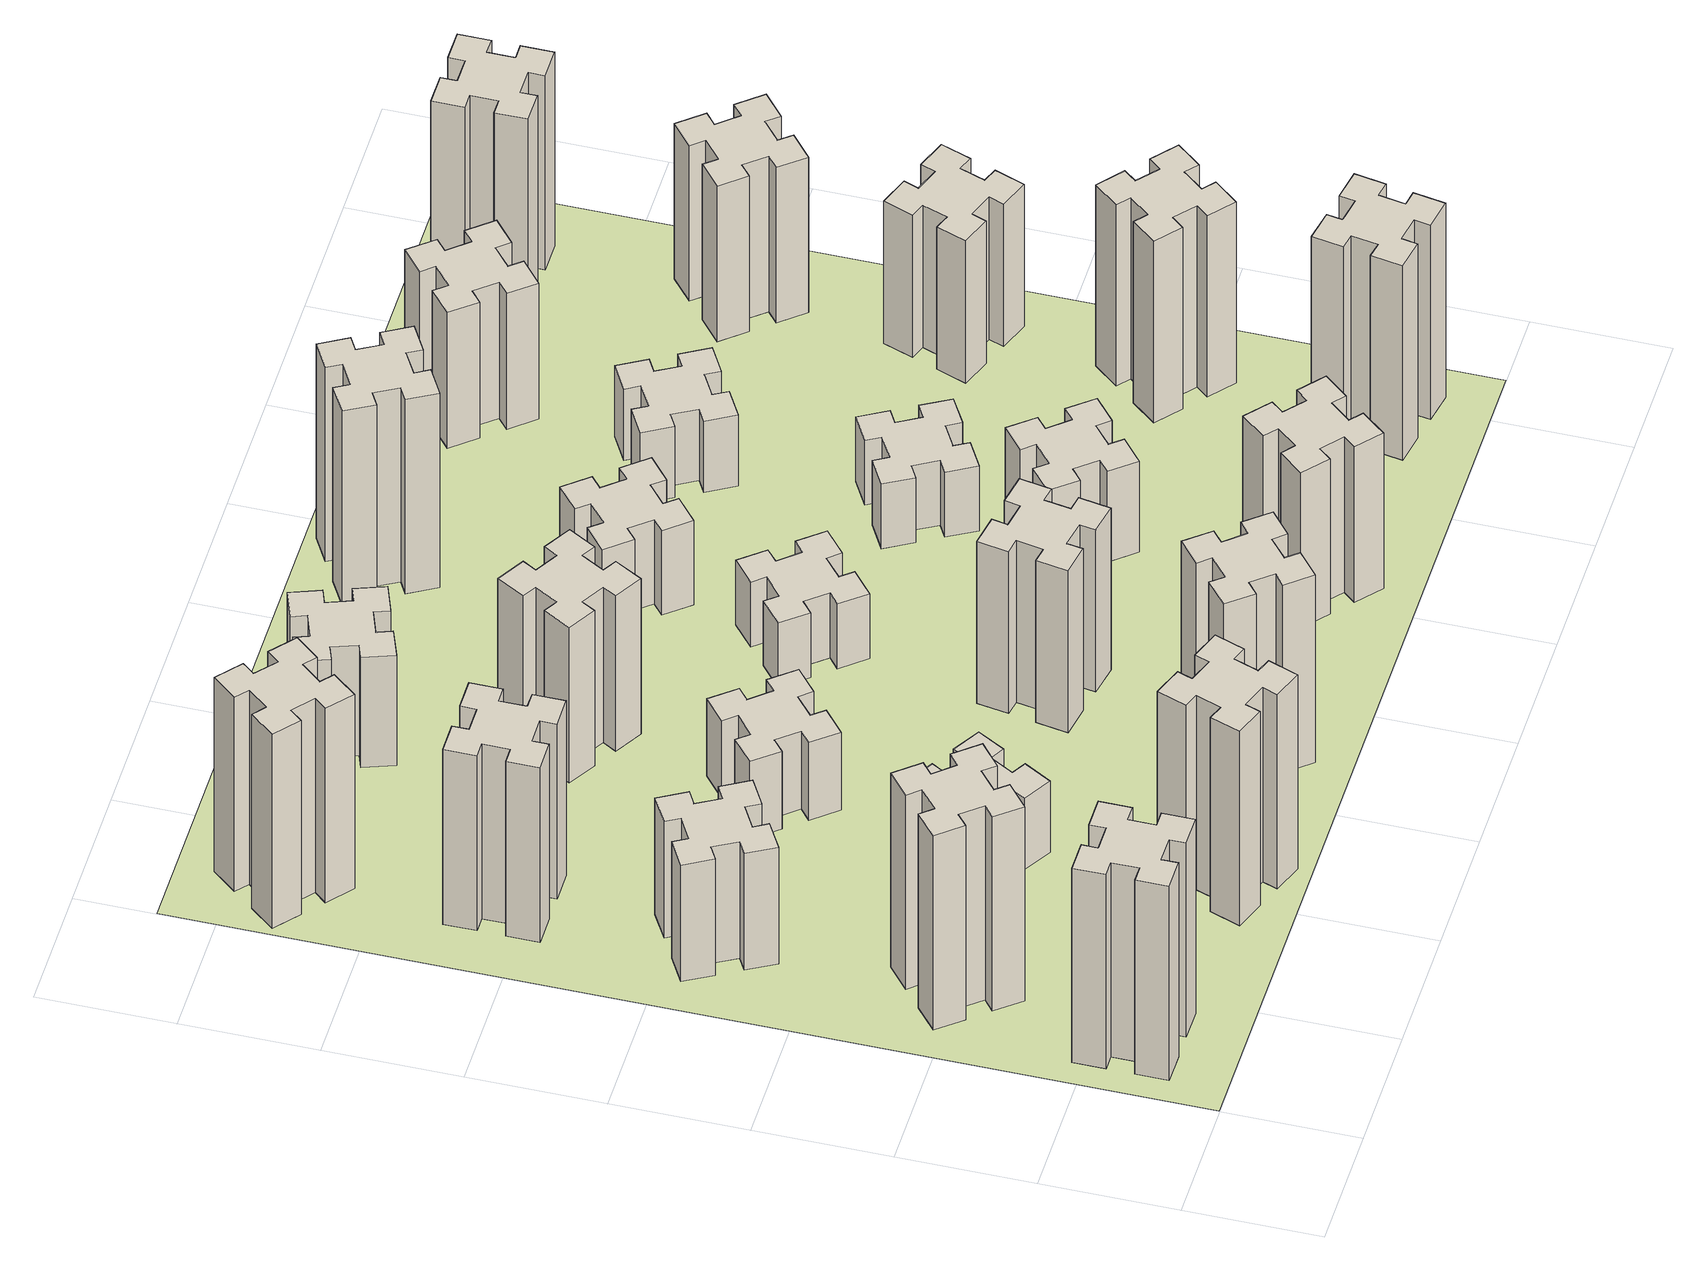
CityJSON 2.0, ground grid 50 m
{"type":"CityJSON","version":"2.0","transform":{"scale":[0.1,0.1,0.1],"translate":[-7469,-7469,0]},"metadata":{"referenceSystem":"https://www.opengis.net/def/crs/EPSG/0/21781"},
"CityObjects":{
"building1":{"type":"Building","attributes":{"class":"1000","function":"1000","usage":"1000","yearOfConstruction":2016,"roofType":"1000","measuredHeight":90,"storeysAboveGround":30,"storeysBelowGround":0},"geometry":[{"type":"Solid","lod":"1","boundaries":[[[[0,1,2,3,4,5,6,7,8,9,10,11,12,13,14,15,16,17,18,19]],[[17,16,20,21]],[[16,15,22,20]],[[15,14,23,22]],[[14,13,24,23]],[[13,12,25,24]],[[12,11,26,25]],[[11,10,27,26]],[[10,9,28,27]],[[9,8,29,28]],[[8,7,30,29]],[[7,6,31,30]],[[6,5,32,31]],[[5,4,33,32]],[[4,3,34,33]],[[3,2,35,34]],[[2,1,36,35]],[[1,0,37,36]],[[0,19,38,37]],[[19,18,39,38]],[[18,17,21,39]],[[24,25,26,27,28,29,30,31,32,33,34,35,36,37,38,39,21,20,22,23]]]]}]},
"building2":{"type":"Building","attributes":{"class":"1000","function":"1000","usage":"1000","yearOfConstruction":2016,"roofType":"1000","measuredHeight":90,"storeysAboveGround":30,"storeysBelowGround":0},"geometry":[{"type":"Solid","lod":"1","boundaries":[[[[40,41,42,43,44,45,46,47,48,49,50,51,52,53,54,55,56,57,58,59]],[[57,56,60,61]],[[56,55,62,60]],[[55,54,63,62]],[[54,53,64,63]],[[53,52,65,64]],[[52,51,66,65]],[[51,50,67,66]],[[50,49,68,67]],[[49,48,69,68]],[[48,47,70,69]],[[47,46,71,70]],[[46,45,72,71]],[[45,44,73,72]],[[44,43,74,73]],[[43,42,75,74]],[[42,41,76,75]],[[41,40,77,76]],[[40,59,78,77]],[[59,58,79,78]],[[58,57,61,79]],[[64,65,66,67,68,69,70,71,72,73,74,75,76,77,78,79,61,60,62,63]]]]}]},
"building3":{"type":"Building","attributes":{"class":"1000","function":"1000","usage":"1000","yearOfConstruction":2016,"roofType":"1000","measuredHeight":54,"storeysAboveGround":30,"storeysBelowGround":0},"geometry":[{"type":"Solid","lod":"1","boundaries":[[[[80,81,82,83,84,85,86,87,88,89,90,91,92,93,94,95,96,97,98,99]],[[97,96,100,101]],[[96,95,102,100]],[[95,94,103,102]],[[94,93,104,103]],[[93,92,105,104]],[[92,91,106,105]],[[91,90,107,106]],[[90,89,108,107]],[[89,88,109,108]],[[88,87,110,109]],[[87,86,111,110]],[[86,85,112,111]],[[85,84,113,112]],[[84,83,114,113]],[[83,82,115,114]],[[82,81,116,115]],[[81,80,117,116]],[[80,99,118,117]],[[99,98,119,118]],[[98,97,101,119]],[[104,105,106,107,108,109,110,111,112,113,114,115,116,117,118,119,101,100,102,103]]]]}]},
"building4":{"type":"Building","attributes":{"class":"1000","function":"1000","usage":"1000","yearOfConstruction":2016,"roofType":"1000","measuredHeight":81,"storeysAboveGround":30,"storeysBelowGround":0},"geometry":[{"type":"Solid","lod":"1","boundaries":[[[[120,121,122,123,124,125,126,127,128,129,130,131,132,133,134,135,136,137,138,139]],[[137,136,140,141]],[[136,135,142,140]],[[135,134,143,142]],[[134,133,144,143]],[[133,132,145,144]],[[132,131,146,145]],[[131,130,147,146]],[[130,129,148,147]],[[129,128,149,148]],[[128,127,150,149]],[[127,126,151,150]],[[126,125,152,151]],[[125,124,153,152]],[[124,123,154,153]],[[123,122,155,154]],[[122,121,156,155]],[[121,120,157,156]],[[120,139,158,157]],[[139,138,159,158]],[[138,137,141,159]],[[144,145,146,147,148,149,150,151,152,153,154,155,156,157,158,159,141,140,142,143]]]]}]},
"building5":{"type":"Building","attributes":{"class":"1000","function":"1000","usage":"1000","yearOfConstruction":2016,"roofType":"1000","measuredHeight":90,"storeysAboveGround":30,"storeysBelowGround":0},"geometry":[{"type":"Solid","lod":"1","boundaries":[[[[160,161,162,163,164,165,166,167,168,169,170,171,172,173,174,175,176,177,178,179]],[[177,176,180,181]],[[176,175,182,180]],[[175,174,183,182]],[[174,173,184,183]],[[173,172,185,184]],[[172,171,186,185]],[[171,170,187,186]],[[170,169,188,187]],[[169,168,189,188]],[[168,167,190,189]],[[167,166,191,190]],[[166,165,192,191]],[[165,164,193,192]],[[164,163,194,193]],[[163,162,195,194]],[[162,161,196,195]],[[161,160,197,196]],[[160,179,198,197]],[[179,178,199,198]],[[178,177,181,199]],[[184,185,186,187,188,189,190,191,192,193,194,195,196,197,198,199,181,180,182,183]]]]}]},
"building6":{"type":"Building","attributes":{"class":"1000","function":"1000","usage":"1000","yearOfConstruction":2016,"roofType":"1000","measuredHeight":90,"storeysAboveGround":30,"storeysBelowGround":0},"geometry":[{"type":"Solid","lod":"1","boundaries":[[[[200,201,202,203,204,205,206,207,208,209,210,211,212,213,214,215,216,217,218,219]],[[217,216,220,221]],[[216,215,222,220]],[[215,214,223,222]],[[214,213,224,223]],[[213,212,225,224]],[[212,211,226,225]],[[211,210,227,226]],[[210,209,228,227]],[[209,208,229,228]],[[208,207,230,229]],[[207,206,231,230]],[[206,205,232,231]],[[205,204,233,232]],[[204,203,234,233]],[[203,202,235,234]],[[202,201,236,235]],[[201,200,237,236]],[[200,219,238,237]],[[219,218,239,238]],[[218,217,221,239]],[[224,225,226,227,228,229,230,231,232,233,234,235,236,237,238,239,221,220,222,223]]]]}]},
"building7":{"type":"Building","attributes":{"class":"1000","function":"1000","usage":"1000","yearOfConstruction":2016,"roofType":"1000","measuredHeight":33,"storeysAboveGround":30,"storeysBelowGround":0},"geometry":[{"type":"Solid","lod":"1","boundaries":[[[[240,241,242,243,244,245,246,247,248,249,250,251,252,253,254,255,256,257,258,259]],[[257,256,260,261]],[[256,255,262,260]],[[255,254,263,262]],[[254,253,264,263]],[[253,252,265,264]],[[252,251,266,265]],[[251,250,267,266]],[[250,249,268,267]],[[249,248,269,268]],[[248,247,270,269]],[[247,246,271,270]],[[246,245,272,271]],[[245,244,273,272]],[[244,243,274,273]],[[243,242,275,274]],[[242,241,276,275]],[[241,240,277,276]],[[240,259,278,277]],[[259,258,279,278]],[[258,257,261,279]],[[264,265,266,267,268,269,270,271,272,273,274,275,276,277,278,279,261,260,262,263]]]]}]},
"building8":{"type":"Building","attributes":{"class":"1000","function":"1000","usage":"1000","yearOfConstruction":2016,"roofType":"1000","measuredHeight":36,"storeysAboveGround":30,"storeysBelowGround":0},"geometry":[{"type":"Solid","lod":"1","boundaries":[[[[280,281,282,283,284,285,286,287,288,289,290,291,292,293,294,295,296,297,298,299]],[[297,296,300,301]],[[296,295,302,300]],[[295,294,303,302]],[[294,293,304,303]],[[293,292,305,304]],[[292,291,306,305]],[[291,290,307,306]],[[290,289,308,307]],[[289,288,309,308]],[[288,287,310,309]],[[287,286,311,310]],[[286,285,312,311]],[[285,284,313,312]],[[284,283,314,313]],[[283,282,315,314]],[[282,281,316,315]],[[281,280,317,316]],[[280,299,318,317]],[[299,298,319,318]],[[298,297,301,319]],[[304,305,306,307,308,309,310,311,312,313,314,315,316,317,318,319,301,300,302,303]]]]}]},
"building9":{"type":"Building","attributes":{"class":"1000","function":"1000","usage":"1000","yearOfConstruction":2016,"roofType":"1000","measuredHeight":87,"storeysAboveGround":30,"storeysBelowGround":0},"geometry":[{"type":"Solid","lod":"1","boundaries":[[[[320,321,322,323,324,325,326,327,328,329,330,331,332,333,334,335,336,337,338,339]],[[337,336,340,341]],[[336,335,342,340]],[[335,334,343,342]],[[334,333,344,343]],[[333,332,345,344]],[[332,331,346,345]],[[331,330,347,346]],[[330,329,348,347]],[[329,328,349,348]],[[328,327,350,349]],[[327,326,351,350]],[[326,325,352,351]],[[325,324,353,352]],[[324,323,354,353]],[[323,322,355,354]],[[322,321,356,355]],[[321,320,357,356]],[[320,339,358,357]],[[339,338,359,358]],[[338,337,341,359]],[[344,345,346,347,348,349,350,351,352,353,354,355,356,357,358,359,341,340,342,343]]]]}]},
"building10":{"type":"Building","attributes":{"class":"1000","function":"1000","usage":"1000","yearOfConstruction":2016,"roofType":"1000","measuredHeight":72,"storeysAboveGround":30,"storeysBelowGround":0},"geometry":[{"type":"Solid","lod":"1","boundaries":[[[[360,361,362,363,364,365,366,367,368,369,370,371,372,373,374,375,376,377,378,379]],[[377,376,380,381]],[[376,375,382,380]],[[375,374,383,382]],[[374,373,384,383]],[[373,372,385,384]],[[372,371,386,385]],[[371,370,387,386]],[[370,369,388,387]],[[369,368,389,388]],[[368,367,390,389]],[[367,366,391,390]],[[366,365,392,391]],[[365,364,393,392]],[[364,363,394,393]],[[363,362,395,394]],[[362,361,396,395]],[[361,360,397,396]],[[360,379,398,397]],[[379,378,399,398]],[[378,377,381,399]],[[384,385,386,387,388,389,390,391,392,393,394,395,396,397,398,399,381,380,382,383]]]]}]},
"building11":{"type":"Building","attributes":{"class":"1000","function":"1000","usage":"1000","yearOfConstruction":2016,"roofType":"1000","measuredHeight":51,"storeysAboveGround":30,"storeysBelowGround":0},"geometry":[{"type":"Solid","lod":"1","boundaries":[[[[400,401,402,403,404,405,406,407,408,409,410,411,412,413,414,415,416,417,418,419]],[[417,416,420,421]],[[416,415,422,420]],[[415,414,423,422]],[[414,413,424,423]],[[413,412,425,424]],[[412,411,426,425]],[[411,410,427,426]],[[410,409,428,427]],[[409,408,429,428]],[[408,407,430,429]],[[407,406,431,430]],[[406,405,432,431]],[[405,404,433,432]],[[404,403,434,433]],[[403,402,435,434]],[[402,401,436,435]],[[401,400,437,436]],[[400,419,438,437]],[[419,418,439,438]],[[418,417,421,439]],[[424,425,426,427,428,429,430,431,432,433,434,435,436,437,438,439,421,420,422,423]]]]}]},
"building12":{"type":"Building","attributes":{"class":"1000","function":"1000","usage":"1000","yearOfConstruction":2016,"roofType":"1000","measuredHeight":75,"storeysAboveGround":30,"storeysBelowGround":0},"geometry":[{"type":"Solid","lod":"1","boundaries":[[[[440,441,442,443,444,445,446,447,448,449,450,451,452,453,454,455,456,457,458,459]],[[457,456,460,461]],[[456,455,462,460]],[[455,454,463,462]],[[454,453,464,463]],[[453,452,465,464]],[[452,451,466,465]],[[451,450,467,466]],[[450,449,468,467]],[[449,448,469,468]],[[448,447,470,469]],[[447,446,471,470]],[[446,445,472,471]],[[445,444,473,472]],[[444,443,474,473]],[[443,442,475,474]],[[442,441,476,475]],[[441,440,477,476]],[[440,459,478,477]],[[459,458,479,478]],[[458,457,461,479]],[[464,465,466,467,468,469,470,471,472,473,474,475,476,477,478,479,461,460,462,463]]]]}]},
"building13":{"type":"Building","attributes":{"class":"1000","function":"1000","usage":"1000","yearOfConstruction":2016,"roofType":"1000","measuredHeight":30,"storeysAboveGround":30,"storeysBelowGround":0},"geometry":[{"type":"Solid","lod":"1","boundaries":[[[[480,481,482,483,484,485,486,487,488,489,490,491,492,493,494,495,496,497,498,499]],[[497,496,500,501]],[[496,495,502,500]],[[495,494,503,502]],[[494,493,504,503]],[[493,492,505,504]],[[492,491,506,505]],[[491,490,507,506]],[[490,489,508,507]],[[489,488,509,508]],[[488,487,510,509]],[[487,486,511,510]],[[486,485,512,511]],[[485,484,513,512]],[[484,483,514,513]],[[483,482,515,514]],[[482,481,516,515]],[[481,480,517,516]],[[480,499,518,517]],[[499,498,519,518]],[[498,497,501,519]],[[504,505,506,507,508,509,510,511,512,513,514,515,516,517,518,519,501,500,502,503]]]]}]},
"building14":{"type":"Building","attributes":{"class":"1000","function":"1000","usage":"1000","yearOfConstruction":2016,"roofType":"1000","measuredHeight":72,"storeysAboveGround":30,"storeysBelowGround":0},"geometry":[{"type":"Solid","lod":"1","boundaries":[[[[520,521,522,523,524,525,526,527,528,529,530,531,532,533,534,535,536,537,538,539]],[[537,536,540,541]],[[536,535,542,540]],[[535,534,543,542]],[[534,533,544,543]],[[533,532,545,544]],[[532,531,546,545]],[[531,530,547,546]],[[530,529,548,547]],[[529,528,549,548]],[[528,527,550,549]],[[527,526,551,550]],[[526,525,552,551]],[[525,524,553,552]],[[524,523,554,553]],[[523,522,555,554]],[[522,521,556,555]],[[521,520,557,556]],[[520,539,558,557]],[[539,538,559,558]],[[538,537,541,559]],[[544,545,546,547,548,549,550,551,552,553,554,555,556,557,558,559,541,540,542,543]]]]}]},
"building15":{"type":"Building","attributes":{"class":"1000","function":"1000","usage":"1000","yearOfConstruction":2016,"roofType":"1000","measuredHeight":39,"storeysAboveGround":30,"storeysBelowGround":0},"geometry":[{"type":"Solid","lod":"1","boundaries":[[[[560,561,562,563,564,565,566,567,568,569,570,571,572,573,574,575,576,577,578,579]],[[577,576,580,581]],[[576,575,582,580]],[[575,574,583,582]],[[574,573,584,583]],[[573,572,585,584]],[[572,571,586,585]],[[571,570,587,586]],[[570,569,588,587]],[[569,568,589,588]],[[568,567,590,589]],[[567,566,591,590]],[[566,565,592,591]],[[565,564,593,592]],[[564,563,594,593]],[[563,562,595,594]],[[562,561,596,595]],[[561,560,597,596]],[[560,579,598,597]],[[579,578,599,598]],[[578,577,581,599]],[[584,585,586,587,588,589,590,591,592,593,594,595,596,597,598,599,581,580,582,583]]]]}]},
"building16":{"type":"Building","attributes":{"class":"1000","function":"1000","usage":"1000","yearOfConstruction":2016,"roofType":"1000","measuredHeight":90,"storeysAboveGround":30,"storeysBelowGround":0},"geometry":[{"type":"Solid","lod":"1","boundaries":[[[[600,601,602,603,604,605,606,607,608,609,610,611,612,613,614,615,616,617,618,619]],[[617,616,620,621]],[[616,615,622,620]],[[615,614,623,622]],[[614,613,624,623]],[[613,612,625,624]],[[612,611,626,625]],[[611,610,627,626]],[[610,609,628,627]],[[609,608,629,628]],[[608,607,630,629]],[[607,606,631,630]],[[606,605,632,631]],[[605,604,633,632]],[[604,603,634,633]],[[603,602,635,634]],[[602,601,636,635]],[[601,600,637,636]],[[600,619,638,637]],[[619,618,639,638]],[[618,617,621,639]],[[624,625,626,627,628,629,630,631,632,633,634,635,636,637,638,639,621,620,622,623]]]]}]},
"building17":{"type":"Building","attributes":{"class":"1000","function":"1000","usage":"1000","yearOfConstruction":2016,"roofType":"1000","measuredHeight":42,"storeysAboveGround":30,"storeysBelowGround":0},"geometry":[{"type":"Solid","lod":"1","boundaries":[[[[640,641,642,643,644,645,646,647,648,649,650,651,652,653,654,655,656,657,658,659]],[[657,656,660,661]],[[656,655,662,660]],[[655,654,663,662]],[[654,653,664,663]],[[653,652,665,664]],[[652,651,666,665]],[[651,650,667,666]],[[650,649,668,667]],[[649,648,669,668]],[[648,647,670,669]],[[647,646,671,670]],[[646,645,672,671]],[[645,644,673,672]],[[644,643,674,673]],[[643,642,675,674]],[[642,641,676,675]],[[641,640,677,676]],[[640,659,678,677]],[[659,658,679,678]],[[658,657,661,679]],[[664,665,666,667,668,669,670,671,672,673,674,675,676,677,678,679,661,660,662,663]]]]}]},
"building18":{"type":"Building","attributes":{"class":"1000","function":"1000","usage":"1000","yearOfConstruction":2016,"roofType":"1000","measuredHeight":30,"storeysAboveGround":30,"storeysBelowGround":0},"geometry":[{"type":"Solid","lod":"1","boundaries":[[[[680,681,682,683,684,685,686,687,688,689,690,691,692,693,694,695,696,697,698,699]],[[697,696,700,701]],[[696,695,702,700]],[[695,694,703,702]],[[694,693,704,703]],[[693,692,705,704]],[[692,691,706,705]],[[691,690,707,706]],[[690,689,708,707]],[[689,688,709,708]],[[688,687,710,709]],[[687,686,711,710]],[[686,685,712,711]],[[685,684,713,712]],[[684,683,714,713]],[[683,682,715,714]],[[682,681,716,715]],[[681,680,717,716]],[[680,699,718,717]],[[699,698,719,718]],[[698,697,701,719]],[[704,705,706,707,708,709,710,711,712,713,714,715,716,717,718,719,701,700,702,703]]]]}]},
"building19":{"type":"Building","attributes":{"class":"1000","function":"1000","usage":"1000","yearOfConstruction":2016,"roofType":"1000","measuredHeight":33,"storeysAboveGround":30,"storeysBelowGround":0},"geometry":[{"type":"Solid","lod":"1","boundaries":[[[[720,721,722,723,724,725,726,727,728,729,730,731,732,733,734,735,736,737,738,739]],[[737,736,740,741]],[[736,735,742,740]],[[735,734,743,742]],[[734,733,744,743]],[[733,732,745,744]],[[732,731,746,745]],[[731,730,747,746]],[[730,729,748,747]],[[729,728,749,748]],[[728,727,750,749]],[[727,726,751,750]],[[726,725,752,751]],[[725,724,753,752]],[[724,723,754,753]],[[723,722,755,754]],[[722,721,756,755]],[[721,720,757,756]],[[720,739,758,757]],[[739,738,759,758]],[[738,737,741,759]],[[744,745,746,747,748,749,750,751,752,753,754,755,756,757,758,759,741,740,742,743]]]]}]},
"building20":{"type":"Building","attributes":{"class":"1000","function":"1000","usage":"1000","yearOfConstruction":2016,"roofType":"1000","measuredHeight":90,"storeysAboveGround":30,"storeysBelowGround":0},"geometry":[{"type":"Solid","lod":"1","boundaries":[[[[760,761,762,763,764,765,766,767,768,769,770,771,772,773,774,775,776,777,778,779]],[[777,776,780,781]],[[776,775,782,780]],[[775,774,783,782]],[[774,773,784,783]],[[773,772,785,784]],[[772,771,786,785]],[[771,770,787,786]],[[770,769,788,787]],[[769,768,789,788]],[[768,767,790,789]],[[767,766,791,790]],[[766,765,792,791]],[[765,764,793,792]],[[764,763,794,793]],[[763,762,795,794]],[[762,761,796,795]],[[761,760,797,796]],[[760,779,798,797]],[[779,778,799,798]],[[778,777,781,799]],[[784,785,786,787,788,789,790,791,792,793,794,795,796,797,798,799,781,780,782,783]]]]}]},
"building21":{"type":"Building","attributes":{"class":"1000","function":"1000","usage":"1000","yearOfConstruction":2016,"roofType":"1000","measuredHeight":63,"storeysAboveGround":30,"storeysBelowGround":0},"geometry":[{"type":"Solid","lod":"1","boundaries":[[[[800,801,802,803,804,805,806,807,808,809,810,811,812,813,814,815,816,817,818,819]],[[817,816,820,821]],[[816,815,822,820]],[[815,814,823,822]],[[814,813,824,823]],[[813,812,825,824]],[[812,811,826,825]],[[811,810,827,826]],[[810,809,828,827]],[[809,808,829,828]],[[808,807,830,829]],[[807,806,831,830]],[[806,805,832,831]],[[805,804,833,832]],[[804,803,834,833]],[[803,802,835,834]],[[802,801,836,835]],[[801,800,837,836]],[[800,819,838,837]],[[819,818,839,838]],[[818,817,821,839]],[[824,825,826,827,828,829,830,831,832,833,834,835,836,837,838,839,821,820,822,823]]]]}]},
"building22":{"type":"Building","attributes":{"class":"1000","function":"1000","usage":"1000","yearOfConstruction":2016,"roofType":"1000","measuredHeight":84,"storeysAboveGround":30,"storeysBelowGround":0},"geometry":[{"type":"Solid","lod":"1","boundaries":[[[[840,841,842,843,844,845,846,847,848,849,850,851,852,853,854,855,856,857,858,859]],[[857,856,860,861]],[[856,855,862,860]],[[855,854,863,862]],[[854,853,864,863]],[[853,852,865,864]],[[852,851,866,865]],[[851,850,867,866]],[[850,849,868,867]],[[849,848,869,868]],[[848,847,870,869]],[[847,846,871,870]],[[846,845,872,871]],[[845,844,873,872]],[[844,843,874,873]],[[843,842,875,874]],[[842,841,876,875]],[[841,840,877,876]],[[840,859,878,877]],[[859,858,879,878]],[[858,857,861,879]],[[864,865,866,867,868,869,870,871,872,873,874,875,876,877,878,879,861,860,862,863]]]]}]},
"building23":{"type":"Building","attributes":{"class":"1000","function":"1000","usage":"1000","yearOfConstruction":2016,"roofType":"1000","measuredHeight":66,"storeysAboveGround":30,"storeysBelowGround":0},"geometry":[{"type":"Solid","lod":"1","boundaries":[[[[880,881,882,883,884,885,886,887,888,889,890,891,892,893,894,895,896,897,898,899]],[[897,896,900,901]],[[896,895,902,900]],[[895,894,903,902]],[[894,893,904,903]],[[893,892,905,904]],[[892,891,906,905]],[[891,890,907,906]],[[890,889,908,907]],[[889,888,909,908]],[[888,887,910,909]],[[887,886,911,910]],[[886,885,912,911]],[[885,884,913,912]],[[884,883,914,913]],[[883,882,915,914]],[[882,881,916,915]],[[881,880,917,916]],[[880,899,918,917]],[[899,898,919,918]],[[898,897,901,919]],[[904,905,906,907,908,909,910,911,912,913,914,915,916,917,918,919,901,900,902,903]]]]}]},
"building24":{"type":"Building","attributes":{"class":"1000","function":"1000","usage":"1000","yearOfConstruction":2016,"roofType":"1000","measuredHeight":72,"storeysAboveGround":30,"storeysBelowGround":0},"geometry":[{"type":"Solid","lod":"1","boundaries":[[[[920,921,922,923,924,925,926,927,928,929,930,931,932,933,934,935,936,937,938,939]],[[937,936,940,941]],[[936,935,942,940]],[[935,934,943,942]],[[934,933,944,943]],[[933,932,945,944]],[[932,931,946,945]],[[931,930,947,946]],[[930,929,948,947]],[[929,928,949,948]],[[928,927,950,949]],[[927,926,951,950]],[[926,925,952,951]],[[925,924,953,952]],[[924,923,954,953]],[[923,922,955,954]],[[922,921,956,955]],[[921,920,957,956]],[[920,939,958,957]],[[939,938,959,958]],[[938,937,941,959]],[[944,945,946,947,948,949,950,951,952,953,954,955,956,957,958,959,941,940,942,943]]]]}]},
"building25":{"type":"Building","attributes":{"class":"1000","function":"1000","usage":"1000","yearOfConstruction":2016,"roofType":"1000","measuredHeight":90,"storeysAboveGround":30,"storeysBelowGround":0},"geometry":[{"type":"Solid","lod":"1","boundaries":[[[[960,961,962,963,964,965,966,967,968,969,970,971,972,973,974,975,976,977,978,979]],[[977,976,980,981]],[[976,975,982,980]],[[975,974,983,982]],[[974,973,984,983]],[[973,972,985,984]],[[972,971,986,985]],[[971,970,987,986]],[[970,969,988,987]],[[969,968,989,988]],[[968,967,990,989]],[[967,966,991,990]],[[966,965,992,991]],[[965,964,993,992]],[[964,963,994,993]],[[963,962,995,994]],[[962,961,996,995]],[[961,960,997,996]],[[960,979,998,997]],[[979,978,999,998]],[[978,977,981,999]],[[984,985,986,987,988,989,990,991,992,993,994,995,996,997,998,999,981,980,982,983]]]]}]},
"landuse1":{"type":"LandUse","attributes":{"name":"plot1","function":"1010"},"geometry":[{"type":"MultiSurface","lod":"1","boundaries":[[[1000,1001,1002,1003]]]}]}
},
"vertices":[
[165,425,0],[165,325,0],[105,325,0],[105,205,0],[225,205,0],[225,265,0],[325,265,0],[325,205,0],[445,205,0],[445,325,0],[385,325,0],[385,425,0],[445,425,0],[445,545,0],[325,545,0],[325,485,0],[225,485,0],[225,545,0],[105,545,0],[105,425,0],[225,485,900],[225,545,900],[325,485,900],[325,545,900],[445,545,900],[445,425,900],[385,425,900],[385,325,900],[445,325,900],[445,205,900],[325,205,900],[325,265,900],[225,265,900],[225,205,900],[105,205,900],[105,325,900],[165,325,900],[165,425,900],[105,425,900],[105,545,900],
[492,1048,0],[427,1124,0],[473,1163,0],[396,1255,0],[304,1178,0],[343,1132,0],[266,1067,0],[228,1113,0],[136,1036,0],[213,944,0],[259,983,0],[323,906,0],[277,868,0],[354,776,0],[446,853,0],[408,899,0],[484,963,0],[523,917,0],[615,994,0],[538,1086,0],[484,963,900],[523,917,900],[408,899,900],[446,853,900],[354,776,900],[277,868,900],[323,906,900],[259,983,900],[213,944,900],[136,1036,900],[228,1113,900],[266,1067,900],[343,1132,900],[304,1178,900],[396,1255,900],[473,1163,900],[427,1124,900],[492,1048,900],[538,1086,900],[615,994,900],
[387,1735,0],[474,1785,0],[504,1733,0],[608,1793,0],[548,1897,0],[496,1867,0],[446,1954,0],[498,1984,0],[438,2088,0],[334,2028,0],[364,1976,0],[277,1926,0],[247,1978,0],[143,1918,0],[203,1814,0],[255,1844,0],[305,1757,0],[253,1727,0],[313,1623,0],[417,1683,0],[305,1757,540],[253,1727,540],[255,1844,540],[203,1814,540],[143,1918,540],[247,1978,540],[277,1926,540],[364,1976,540],[334,2028,540],[438,2088,540],[498,1984,540],[446,1954,540],[496,1867,540],[548,1897,540],[608,1793,540],[504,1733,540],[474,1785,540],[387,1735,540],[417,1683,540],[313,1623,540],
[485,2545,0],[485,2645,0],[545,2645,0],[545,2765,0],[425,2765,0],[425,2705,0],[325,2705,0],[325,2765,0],[205,2765,0],[205,2645,0],[265,2645,0],[265,2545,0],[205,2545,0],[205,2425,0],[325,2425,0],[325,2485,0],[425,2485,0],[425,2425,0],[545,2425,0],[545,2545,0],[425,2485,810],[425,2425,810],[325,2485,810],[325,2425,810],[205,2425,810],[205,2545,810],[265,2545,810],[265,2645,810],[205,2645,810],[205,2765,810],[325,2765,810],[325,2705,810],[425,2705,810],[425,2765,810],[545,2765,810],[545,2645,810],[485,2645,810],[485,2545,810],[545,2545,810],[545,2425,810],
[1029,360,0],[995,266,0],[939,287,0],[897,174,0],[1010,133,0],[1031,189,0],[1125,155,0],[1104,99,0],[1217,57,0],[1258,170,0],[1202,191,0],[1236,285,0],[1292,264,0],[1333,377,0],[1220,418,0],[1200,362,0],[1106,396,0],[1127,452,0],[1014,493,0],[973,380,0],[1106,396,900],[1127,452,900],[1200,362,900],[1220,418,900],[1333,377,900],[1292,264,900],[1236,285,900],[1202,191,900],[1258,170,900],[1217,57,900],[1104,99,900],[1125,155,900],[1031,189,900],[1010,133,900],[897,174,900],[939,287,900],[995,266,900],[1029,360,900],[973,380,900],[1014,493,900],
[384,3387,0],[308,3452,0],[346,3498,0],[254,3575,0],[177,3483,0],[223,3444,0],[159,3368,0],[113,3406,0],[36,3314,0],[128,3237,0],[166,3283,0],[243,3219,0],[204,3173,0],[296,3096,0],[373,3188,0],[327,3226,0],[392,3303,0],[438,3264,0],[515,3356,0],[423,3433,0],[392,3303,900],[438,3264,900],[327,3226,900],[373,3188,900],[296,3096,900],[204,3173,900],[243,3219,900],[166,3283,900],[128,3237,900],[36,3314,900],[113,3406,900],[159,3368,900],[223,3444,900],[177,3483,900],[254,3575,900],[346,3498,900],[308,3452,900],[384,3387,900],[423,3433,900],[515,3356,900],
[1086,1017,0],[1136,1104,0],[1188,1074,0],[1248,1178,0],[1144,1238,0],[1114,1186,0],[1027,1236,0],[1057,1288,0],[953,1348,0],[893,1244,0],[945,1214,0],[895,1127,0],[843,1157,0],[783,1053,0],[887,993,0],[917,1045,0],[1004,995,0],[974,943,0],[1078,883,0],[1138,987,0],[1004,995,330],[974,943,330],[917,1045,330],[887,993,330],[783,1053,330],[843,1157,330],[895,1127,330],[945,1214,330],[893,1244,330],[953,1348,330],[1057,1288,330],[1027,1236,330],[1114,1186,330],[1144,1238,330],[1248,1178,330],[1188,1074,330],[1136,1104,330],[1086,1017,330],[1138,987,330],[1078,883,330],
[1083,1972,0],[1006,1907,0],[968,1953,0],[876,1876,0],[953,1784,0],[999,1823,0],[1063,1746,0],[1017,1708,0],[1094,1616,0],[1186,1693,0],[1148,1739,0],[1224,1803,0],[1263,1757,0],[1355,1834,0],[1278,1926,0],[1232,1888,0],[1167,1964,0],[1213,2003,0],[1136,2095,0],[1044,2018,0],[1167,1964,360],[1213,2003,360],[1232,1888,360],[1278,1926,360],[1355,1834,360],[1263,1757,360],[1224,1803,360],[1148,1739,360],[1186,1693,360],[1094,1616,360],[1017,1708,360],[1063,1746,360],[999,1823,360],[953,1784,360],[876,1876,360],[968,1953,360],[1006,1907,360],[1083,1972,360],[1044,2018,360],[1136,2095,360],
[1639,343,0],[1703,266,0],[1657,228,0],[1734,136,0],[1826,213,0],[1788,259,0],[1864,323,0],[1903,277,0],[1995,354,0],[1918,446,0],[1872,408,0],[1807,484,0],[1853,523,0],[1776,615,0],[1684,538,0],[1723,492,0],[1646,427,0],[1608,473,0],[1516,396,0],[1593,304,0],[1646,427,870],[1608,473,870],[1723,492,870],[1684,538,870],[1776,615,870],[1853,523,870],[1807,484,870],[1872,408,870],[1918,446,870],[1995,354,870],[1903,277,870],[1864,323,870],[1788,259,870],[1826,213,870],[1734,136,870],[1657,228,870],[1703,266,870],[1639,343,870],[1593,304,870],[1516,396,870],
[1117,2525,0],[1204,2475,0],[1174,2423,0],[1278,2363,0],[1338,2467,0],[1286,2497,0],[1336,2584,0],[1388,2554,0],[1448,2658,0],[1344,2718,0],[1314,2666,0],[1227,2716,0],[1257,2768,0],[1153,2828,0],[1093,2724,0],[1145,2694,0],[1095,2607,0],[1043,2637,0],[983,2533,0],[1087,2473,0],[1095,2607,720],[1043,2637,720],[1145,2694,720],[1093,2724,720],[1153,2828,720],[1257,2768,720],[1227,2716,720],[1314,2666,720],[1344,2718,720],[1448,2658,720],[1388,2554,720],[1336,2584,720],[1286,2497,720],[1338,2467,720],[1278,2363,720],[1174,2423,720],[1204,2475,720],[1117,2525,720],[1087,2473,720],[983,2533,720],
[1025,3456,0],[931,3422,0],[910,3478,0],[797,3437,0],[839,3324,0],[895,3345,0],[929,3251,0],[873,3230,0],[914,3117,0],[1027,3159,0],[1006,3215,0],[1100,3249,0],[1120,3193,0],[1233,3234,0],[1192,3347,0],[1136,3326,0],[1102,3420,0],[1158,3440,0],[1117,3553,0],[1004,3512,0],[1102,3420,510],[1158,3440,510],[1136,3326,510],[1192,3347,510],[1233,3234,510],[1120,3193,510],[1100,3249,510],[1006,3215,510],[1027,3159,510],[914,3117,510],[873,3230,510],[929,3251,510],[895,3345,510],[839,3324,510],[797,3437,510],[910,3478,510],[931,3422,510],[1025,3456,510],[1004,3512,510],[1117,3553,510],
[1955,1047,0],[1972,1145,0],[2031,1135,0],[2052,1253,0],[1934,1274,0],[1924,1215,0],[1825,1232,0],[1836,1291,0],[1717,1312,0],[1697,1194,0],[1756,1184,0],[1738,1085,0],[1679,1096,0],[1658,977,0],[1777,957,0],[1787,1016,0],[1885,998,0],[1875,939,0],[1993,918,0],[2014,1037,0],[1885,998,750],[1875,939,750],[1787,1016,750],[1777,957,750],[1658,977,750],[1679,1096,750],[1738,1085,750],[1756,1184,750],[1697,1194,750],[1717,1312,750],[1836,1291,750],[1825,1232,750],[1924,1215,750],[1934,1274,750],[2052,1253,750],[2031,1135,750],[1972,1145,750],[1955,1047,750],[2014,1037,750],[1993,918,750],
[1972,1988,0],[1907,2064,0],[1953,2103,0],[1876,2195,0],[1784,2118,0],[1823,2072,0],[1746,2007,0],[1708,2053,0],[1616,1976,0],[1693,1884,0],[1739,1923,0],[1803,1846,0],[1757,1808,0],[1834,1716,0],[1926,1793,0],[1888,1839,0],[1964,1903,0],[2003,1857,0],[2095,1934,0],[2018,2026,0],[1964,1903,300],[2003,1857,300],[1888,1839,300],[1926,1793,300],[1834,1716,300],[1757,1808,300],[1803,1846,300],[1739,1923,300],[1693,1884,300],[1616,1976,300],[1708,2053,300],[1746,2007,300],[1823,2072,300],[1784,2118,300],[1876,2195,300],[1953,2103,300],[1907,2064,300],[1972,1988,300],[2018,2026,300],[2095,1934,300],
[2486,323,0],[2563,259,0],[2524,213,0],[2616,136,0],[2693,228,0],[2647,266,0],[2712,343,0],[2758,304,0],[2835,396,0],[2743,473,0],[2704,427,0],[2628,492,0],[2666,538,0],[2574,615,0],[2497,523,0],[2543,484,0],[2479,408,0],[2433,446,0],[2356,354,0],[2448,277,0],[2479,408,720],[2433,446,720],[2543,484,720],[2497,523,720],[2574,615,720],[2666,538,720],[2628,492,720],[2704,427,720],[2743,473,720],[2835,396,720],[2758,304,720],[2712,343,720],[2647,266,720],[2693,228,720],[2616,136,720],[2524,213,720],[2563,259,720],[2486,323,720],[2448,277,720],[2356,354,720],
[1923,2712,0],[1846,2647,0],[1808,2693,0],[1716,2616,0],[1793,2524,0],[1839,2563,0],[1903,2486,0],[1857,2448,0],[1934,2356,0],[2026,2433,0],[1988,2479,0],[2064,2543,0],[2103,2497,0],[2195,2574,0],[2118,2666,0],[2072,2628,0],[2007,2704,0],[2053,2743,0],[1976,2835,0],[1884,2758,0],[2007,2704,390],[2053,2743,390],[2072,2628,390],[2118,2666,390],[2195,2574,390],[2103,2497,390],[2064,2543,390],[1988,2479,390],[2026,2433,390],[1934,2356,390],[1857,2448,390],[1903,2486,390],[1839,2563,390],[1793,2524,390],[1716,2616,390],[1808,2693,390],[1846,2647,390],[1923,2712,390],[1884,2758,390],[1976,2835,390],
[1844,3556,0],[1757,3506,0],[1727,3558,0],[1623,3498,0],[1683,3394,0],[1735,3424,0],[1785,3337,0],[1733,3307,0],[1793,3203,0],[1897,3263,0],[1867,3315,0],[1954,3365,0],[1984,3313,0],[2088,3373,0],[2028,3477,0],[1976,3447,0],[1926,3534,0],[1978,3564,0],[1918,3668,0],[1814,3608,0],[1926,3534,900],[1978,3564,900],[1976,3447,900],[2028,3477,900],[2088,3373,900],[1984,3313,900],[1954,3365,900],[1867,3315,900],[1897,3263,900],[1793,3203,900],[1733,3307,900],[1785,3337,900],[1735,3424,900],[1683,3394,900],[1623,3498,900],[1727,3558,900],[1757,3506,900],[1844,3556,900],[1814,3608,900],[1918,3668,900],
[2563,1332,0],[2486,1267,0],[2448,1313,0],[2356,1236,0],[2433,1144,0],[2479,1183,0],[2543,1106,0],[2497,1068,0],[2574,976,0],[2666,1053,0],[2628,1099,0],[2704,1163,0],[2743,1117,0],[2835,1194,0],[2758,1286,0],[2712,1248,0],[2647,1324,0],[2693,1363,0],[2616,1455,0],[2524,1378,0],[2647,1324,420],[2693,1363,420],[2712,1248,420],[2758,1286,420],[2835,1194,420],[2743,1117,420],[2704,1163,420],[2628,1099,420],[2666,1053,420],[2574,976,420],[2497,1068,420],[2543,1106,420],[2479,1183,420],[2433,1144,420],[2356,1236,420],[2448,1313,420],[2486,1267,420],[2563,1332,420],[2524,1378,420],[2616,1455,420],
[2475,1744,0],[2525,1657,0],[2473,1627,0],[2533,1523,0],[2637,1583,0],[2607,1635,0],[2694,1685,0],[2724,1633,0],[2828,1693,0],[2768,1797,0],[2716,1767,0],[2666,1854,0],[2718,1884,0],[2658,1988,0],[2554,1928,0],[2584,1876,0],[2497,1826,0],[2467,1878,0],[2363,1818,0],[2423,1714,0],[2497,1826,300],[2467,1878,300],[2584,1876,300],[2554,1928,300],[2658,1988,300],[2718,1884,300],[2666,1854,300],[2716,1767,300],[2768,1797,300],[2828,1693,300],[2724,1633,300],[2694,1685,300],[2607,1635,300],[2637,1583,300],[2533,1523,300],[2473,1627,300],[2525,1657,300],[2475,1744,300],[2423,1714,300],[2363,1818,300],
[2475,2584,0],[2525,2497,0],[2473,2467,0],[2533,2363,0],[2637,2423,0],[2607,2475,0],[2694,2525,0],[2724,2473,0],[2828,2533,0],[2768,2637,0],[2716,2607,0],[2666,2694,0],[2718,2724,0],[2658,2828,0],[2554,2768,0],[2584,2716,0],[2497,2666,0],[2467,2718,0],[2363,2658,0],[2423,2554,0],[2497,2666,330],[2467,2718,330],[2584,2716,330],[2554,2768,330],[2658,2828,330],[2718,2724,330],[2666,2694,330],[2716,2607,330],[2768,2637,330],[2828,2533,330],[2724,2473,330],[2694,2525,330],[2607,2475,330],[2637,2423,330],[2533,2363,330],[2473,2467,330],[2525,2497,330],[2475,2584,330],[2423,2554,330],[2363,2658,330],
[3504,475,0],[3405,492,0],[3416,551,0],[3297,572,0],[3277,454,0],[3336,444,0],[3318,345,0],[3259,356,0],[3238,237,0],[3357,217,0],[3367,276,0],[3465,258,0],[3455,199,0],[3573,178,0],[3594,297,0],[3535,307,0],[3552,405,0],[3611,395,0],[3632,513,0],[3514,534,0],[3552,405,900],[3611,395,900],[3535,307,900],[3594,297,900],[3573,178,900],[3455,199,900],[3465,258,900],[3367,276,900],[3357,217,900],[3238,237,900],[3259,356,900],[3318,345,900],[3336,444,900],[3277,454,900],[3297,572,900],[3416,551,900],[3405,492,900],[3504,475,900],[3514,534,900],[3632,513,900],
[2812,3368,0],[2747,3444,0],[2793,3483,0],[2716,3575,0],[2624,3498,0],[2663,3452,0],[2586,3387,0],[2548,3433,0],[2456,3356,0],[2533,3264,0],[2579,3303,0],[2643,3226,0],[2597,3188,0],[2674,3096,0],[2766,3173,0],[2728,3219,0],[2804,3283,0],[2843,3237,0],[2935,3314,0],[2858,3406,0],[2804,3283,630],[2843,3237,630],[2728,3219,630],[2766,3173,630],[2674,3096,630],[2597,3188,630],[2643,3226,630],[2579,3303,630],[2533,3264,630],[2456,3356,630],[2548,3433,630],[2586,3387,630],[2663,3452,630],[2624,3498,630],[2716,3575,630],[2793,3483,630],[2747,3444,630],[2812,3368,630],[2858,3406,630],[2935,3314,630],
[3487,1006,0],[3552,1083,0],[3598,1044,0],[3675,1136,0],[3583,1213,0],[3544,1167,0],[3468,1232,0],[3506,1278,0],[3414,1355,0],[3337,1263,0],[3383,1224,0],[3319,1148,0],[3273,1186,0],[3196,1094,0],[3288,1017,0],[3326,1063,0],[3403,999,0],[3364,953,0],[3456,876,0],[3533,968,0],[3403,999,840],[3364,953,840],[3326,1063,840],[3288,1017,840],[3196,1094,840],[3273,1186,840],[3319,1148,840],[3383,1224,840],[3337,1263,840],[3414,1355,840],[3506,1278,840],[3468,1232,840],[3544,1167,840],[3583,1213,840],[3675,1136,840],[3598,1044,840],[3552,1083,840],[3487,1006,840],[3533,968,840],[3456,876,840],
[3520,1942,0],[3426,1976,0],[3447,2032,0],[3334,2073,0],[3293,1960,0],[3349,1940,0],[3315,1846,0],[3259,1867,0],[3217,1754,0],[3330,1713,0],[3351,1769,0],[3445,1735,0],[3424,1679,0],[3537,1637,0],[3578,1750,0],[3522,1771,0],[3556,1865,0],[3612,1844,0],[3653,1957,0],[3540,1998,0],[3556,1865,660],[3612,1844,660],[3522,1771,660],[3578,1750,660],[3537,1637,660],[3424,1679,660],[3445,1735,660],[3351,1769,660],[3330,1713,660],[3217,1754,660],[3259,1867,660],[3315,1846,660],[3349,1940,660],[3293,1960,660],[3334,2073,660],[3447,2032,660],[3426,1976,660],[3520,1942,660],[3540,1998,660],[3653,1957,660],
[3319,2563,0],[3383,2486,0],[3337,2448,0],[3414,2356,0],[3506,2433,0],[3468,2479,0],[3544,2543,0],[3583,2497,0],[3675,2574,0],[3598,2666,0],[3552,2628,0],[3487,2704,0],[3533,2743,0],[3456,2835,0],[3364,2758,0],[3403,2712,0],[3326,2647,0],[3288,2693,0],[3196,2616,0],[3273,2524,0],[3326,2647,720],[3288,2693,720],[3403,2712,720],[3364,2758,720],[3456,2835,720],[3533,2743,720],[3487,2704,720],[3552,2628,720],[3598,2666,720],[3675,2574,720],[3583,2497,720],[3544,2543,720],[3468,2479,720],[3506,2433,720],[3414,2356,720],[3337,2448,720],[3383,2486,720],[3319,2563,720],[3273,2524,720],[3196,2616,720],
[3285,3325,0],[3385,3325,0],[3385,3265,0],[3505,3265,0],[3505,3385,0],[3445,3385,0],[3445,3485,0],[3505,3485,0],[3505,3605,0],[3385,3605,0],[3385,3545,0],[3285,3545,0],[3285,3605,0],[3165,3605,0],[3165,3485,0],[3225,3485,0],[3225,3385,0],[3165,3385,0],[3165,3265,0],[3285,3265,0],[3225,3385,900],[3165,3385,900],[3225,3485,900],[3165,3485,900],[3165,3605,900],[3285,3605,900],[3285,3545,900],[3385,3545,900],[3385,3605,900],[3505,3605,900],[3505,3485,900],[3445,3485,900],[3445,3385,900],[3505,3385,900],[3505,3265,900],[3385,3265,900],[3385,3325,900],[3285,3325,900],[3285,3265,900],[3165,3265,900],
[5,3705,0],[3705,3705,0],[3705,5,0],[5,5,0]
]}
